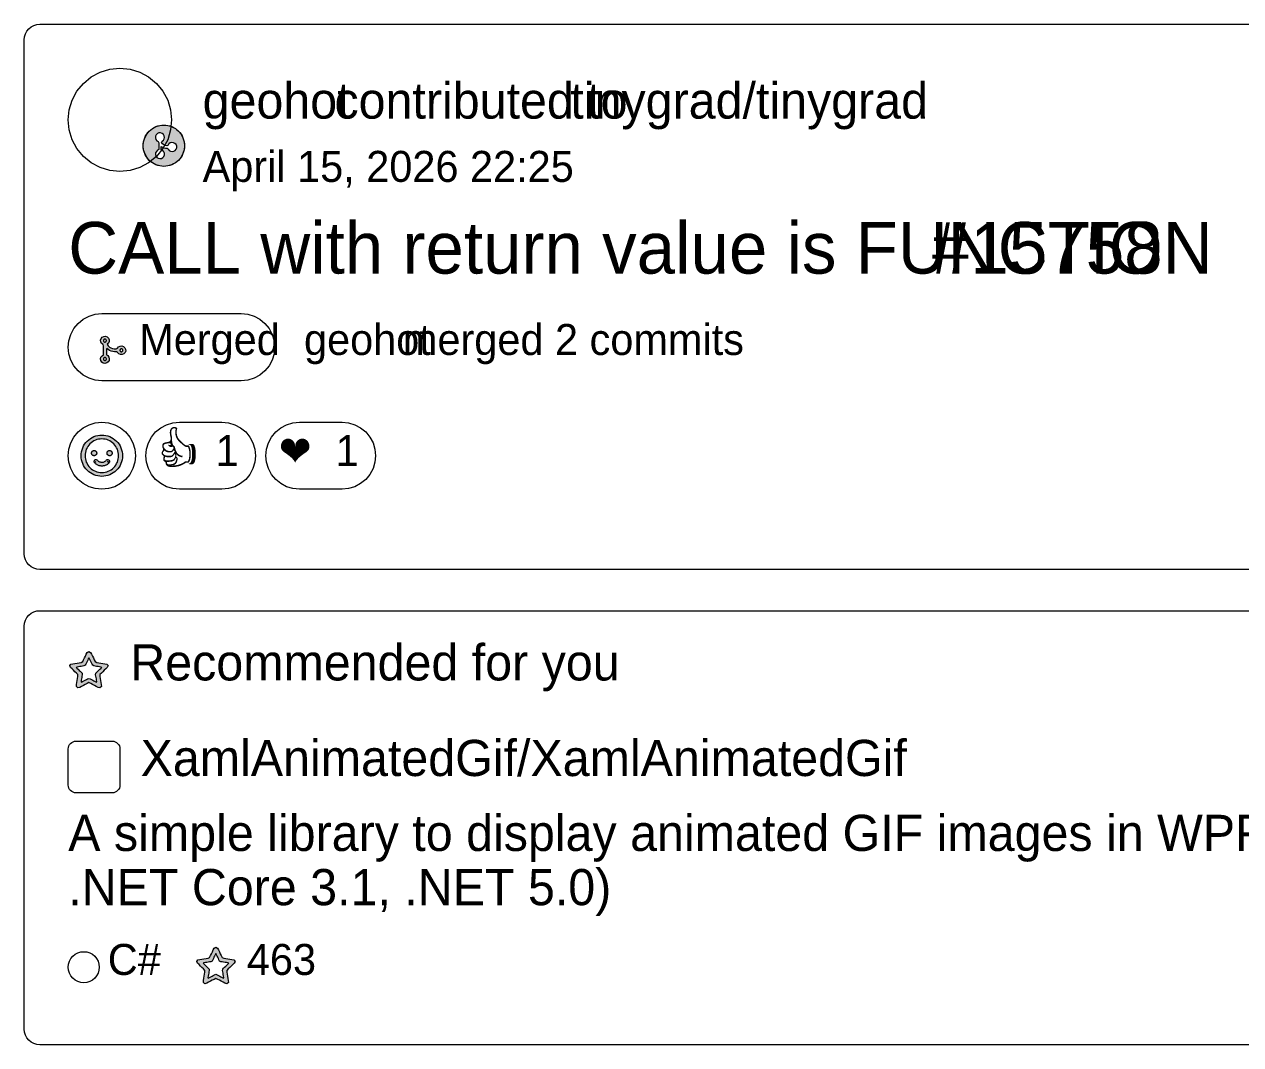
# Model space of a CAD drawing. Extents: x 0 to 2255, y 0 to 8703.
# Drawn here: x 344 to 814.7, y 3722.2 to 4117.2 of the extents above; entities that cross this region are included whole.
import ezdxf

# ---------------------------------------------------------------- set-up
doc = ezdxf.new("R2010")
doc.units = 0
doc.layers.get('0').update_dxf_attribs({"lineweight": 0})
doc.styles.add('Apple Color Emoji', font='Apple Color Emoji.ttf')
doc.styles.add('Mona Sans VF', font='Mona Sans VF.ttf')

msp = doc.modelspace()

# ---------------------------------------------------------------- hatches: boundary and pattern name
at = {"true_color": 0xab7df8}
h = msp.add_hatch(color=256, dxfattribs=at)
h.dxf.hatch_style = 1
h.paths.add_polyline_path([(398, 4062.23), (397.22, 4062.27), (396.44, 4062.39), (395.68, 4062.58), (394.94, 4062.84), (394.23, 4063.18), (393.56, 4063.58), (392.92, 4064.05), (392.34, 4064.58), (391.82, 4065.16), (391.35, 4065.79), (390.94, 4066.46), (390.61, 4067.17), (390.34, 4067.91), (390.15, 4068.67), (390.04, 4069.45), (390, 4070.23), (390.04, 4071.02), (390.15, 4071.8), (390.34, 4072.56), (390.61, 4073.3), (390.94, 4074.01), (391.35, 4074.68), (391.82, 4075.31), (392.34, 4075.89), (392.92, 4076.42), (393.56, 4076.89), (394.23, 4077.29), (394.94, 4077.63), (395.68, 4077.89), (396.44, 4078.08), (397.22, 4078.2), (398, 4078.23), (398.78, 4078.2), (399.56, 4078.08), (400.32, 4077.89), (401.06, 4077.63), (401.77, 4077.29), (402.44, 4076.89), (403.08, 4076.42), (403.66, 4075.89), (404.18, 4075.31), (404.65, 4074.68), (405.06, 4074.01), (405.39, 4073.3), (405.66, 4072.56), (405.85, 4071.8), (405.96, 4071.02), (406, 4070.23), (405.96, 4069.45), (405.85, 4068.67), (405.66, 4067.91), (405.39, 4067.17), (405.06, 4066.46), (404.65, 4065.79), (404.18, 4065.16), (403.66, 4064.58), (403.08, 4064.05), (402.44, 4063.58), (401.77, 4063.18), (401.06, 4062.84), (400.32, 4062.58), (399.56, 4062.39), (398.78, 4062.27), (398, 4062.23)])
h.paths.add_polyline_path([(398.25, 4073.48), (398.14, 4074.1), (397.81, 4074.64), (397.32, 4075.03), (396.72, 4075.22), (396.09, 4075.19), (395.52, 4074.93), (395.07, 4074.49), (394.81, 4073.92), (394.76, 4073.29), (394.94, 4072.69), (395.32, 4072.19), (395.85, 4071.86), (396, 4071.33), (396, 4070.7), (396, 4070.07), (396, 4069.44), (396, 4068.8), (395.56, 4068.46), (395.1, 4068.03), (394.82, 4067.47), (394.76, 4066.84), (394.92, 4066.24), (395.29, 4065.73), (395.81, 4065.38), (396.42, 4065.24), (397.04, 4065.32), (397.6, 4065.62), (398.01, 4066.1), (398.22, 4066.69), (398.22, 4067.31), (397.99, 4067.9), (397.57, 4068.37), (397.01, 4068.66), (397, 4069.28), (397, 4069.91), (397.44, 4069.67), (398.01, 4069.4), (398.62, 4069.26), (399.25, 4069.23), (399.69, 4068.95), (400.07, 4068.44), (400.6, 4068.11), (401.21, 4067.98), (401.83, 4068.08), (402.38, 4068.4), (402.78, 4068.88), (402.98, 4069.48), (402.96, 4070.11), (402.72, 4070.69), (402.29, 4071.14), (401.72, 4071.42), (401.1, 4071.48), (400.49, 4071.31), (399.98, 4070.94), (399.64, 4070.42), (399.13, 4070.23), (398.51, 4070.3), (397.93, 4070.55), (397.46, 4070.96), (397.14, 4071.5), (397.32, 4071.94), (397.81, 4072.33), (398.14, 4072.87), (398.25, 4073.48)])
at = {"true_color": 0xffffff}
h = msp.add_hatch(color=256, dxfattribs=at)
h.dxf.hatch_style = 1
h.paths.add_polyline_path([(376.09, 3993.37), (376.46, 3992.8), (376.94, 3992.31), (377.51, 3991.94), (378.15, 3991.71), (378.83, 3991.61), (379.51, 3991.61), (380.06, 3991.82), (380.48, 3992.35), (381.08, 3992.67), (381.76, 3992.72), (382.4, 3992.51), (382.91, 3992.06), (383.2, 3991.45), (383.23, 3990.77), (382.98, 3990.14), (382.51, 3989.65), (381.88, 3989.39), (381.2, 3989.4), (380.58, 3989.67), (380.12, 3990.17), (379.64, 3990.48), (378.95, 3990.48), (378.27, 3990.54), (377.61, 3990.69), (376.98, 3990.95), (376.4, 3991.31), (375.88, 3991.76), (375.75, 3991.39), (375.75, 3990.71), (375.75, 3990.03), (375.75, 3989.34), (376.27, 3988.97), (376.69, 3988.43), (376.87, 3987.78), (376.78, 3987.11), (376.43, 3986.53), (375.87, 3986.13), (375.21, 3985.99), (374.54, 3986.11), (373.98, 3986.49), (373.61, 3987.06), (373.5, 3987.73), (373.66, 3988.39), (374.07, 3988.94), (374.62, 3989.3), (374.62, 3989.98), (374.62, 3990.66), (374.62, 3991.35), (374.62, 3992.03), (374.62, 3992.72), (374.45, 3993.28), (373.91, 3993.7), (373.58, 3994.29), (373.51, 3994.96), (373.71, 3995.61), (374.15, 3996.13), (374.76, 3996.43), (375.44, 3996.47), (376.08, 3996.23), (376.57, 3995.77), (376.84, 3995.14), (376.84, 3994.46), (376.58, 3993.84), (376.09, 3993.37)])
h.paths.add_polyline_path([(375.19, 3987.11), (375.24, 3987.11), (375.3, 3987.12), (375.35, 3987.13), (375.4, 3987.15), (375.45, 3987.18), (375.5, 3987.2), (375.54, 3987.24), (375.59, 3987.27), (375.62, 3987.32), (375.66, 3987.36), (375.68, 3987.41), (375.71, 3987.46), (375.73, 3987.51), (375.74, 3987.56), (375.75, 3987.62), (375.75, 3987.67), (375.75, 3987.73), (375.74, 3987.78), (375.73, 3987.84), (375.71, 3987.89), (375.68, 3987.94), (375.66, 3987.98), (375.62, 3988.03), (375.59, 3988.07), (375.54, 3988.11), (375.5, 3988.14), (375.45, 3988.17), (375.4, 3988.19), (375.35, 3988.21), (375.3, 3988.22), (375.24, 3988.23), (375.19, 3988.23), (375.13, 3988.23), (375.08, 3988.22), (375.02, 3988.21), (374.97, 3988.19), (374.92, 3988.17), (374.88, 3988.14), (374.83, 3988.11), (374.79, 3988.07), (374.75, 3988.03), (374.72, 3987.98), (374.69, 3987.94), (374.67, 3987.89), (374.65, 3987.84), (374.64, 3987.78), (374.63, 3987.73), (374.62, 3987.67), (374.63, 3987.62), (374.64, 3987.56), (374.65, 3987.51), (374.67, 3987.46), (374.69, 3987.41), (374.72, 3987.36), (374.75, 3987.32), (374.79, 3987.27), (374.83, 3987.24), (374.88, 3987.2), (374.92, 3987.18), (374.97, 3987.15), (375.02, 3987.13), (375.08, 3987.12), (375.13, 3987.11), (375.19, 3987.11)])
h.paths.add_polyline_path([(381.56, 3990.48), (381.62, 3990.49), (381.67, 3990.5), (381.73, 3990.51), (381.78, 3990.53), (381.83, 3990.55), (381.87, 3990.58), (381.92, 3990.61), (381.96, 3990.65), (382, 3990.69), (382.03, 3990.73), (382.06, 3990.78), (382.08, 3990.83), (382.1, 3990.88), (382.11, 3990.94), (382.12, 3990.99), (382.12, 3991.05), (382.12, 3991.1), (382.11, 3991.16), (382.1, 3991.21), (382.08, 3991.26), (382.06, 3991.31), (382.03, 3991.36), (382, 3991.4), (381.96, 3991.44), (381.92, 3991.48), (381.87, 3991.51), (381.83, 3991.54), (381.78, 3991.57), (381.73, 3991.59), (381.67, 3991.6), (381.62, 3991.61), (381.56, 3991.61), (381.51, 3991.61), (381.45, 3991.6), (381.4, 3991.59), (381.35, 3991.57), (381.3, 3991.54), (381.25, 3991.51), (381.21, 3991.48), (381.16, 3991.44), (381.13, 3991.4), (381.09, 3991.36), (381.07, 3991.31), (381.04, 3991.26), (381.02, 3991.21), (381.01, 3991.16), (381, 3991.1), (381, 3991.05), (381, 3990.99), (381.01, 3990.94), (381.02, 3990.88), (381.04, 3990.83), (381.07, 3990.78), (381.09, 3990.73), (381.13, 3990.69), (381.16, 3990.65), (381.21, 3990.61), (381.25, 3990.58), (381.3, 3990.55), (381.35, 3990.53), (381.4, 3990.51), (381.45, 3990.5), (381.51, 3990.49), (381.56, 3990.48)])
h.paths.add_polyline_path([(375.75, 3994.8), (375.75, 3994.85), (375.74, 3994.91), (375.73, 3994.96), (375.71, 3995.01), (375.68, 3995.06), (375.65, 3995.11), (375.62, 3995.15), (375.58, 3995.19), (375.54, 3995.23), (375.5, 3995.26), (375.45, 3995.29), (375.4, 3995.32), (375.35, 3995.33), (375.3, 3995.35), (375.24, 3995.35), (375.19, 3995.36), (375.13, 3995.35), (375.08, 3995.35), (375.02, 3995.33), (374.97, 3995.31), (374.92, 3995.29), (374.87, 3995.26), (374.83, 3995.23), (374.79, 3995.19), (374.75, 3995.15), (374.72, 3995.11), (374.69, 3995.06), (374.67, 3995.01), (374.65, 3994.96), (374.64, 3994.9), (374.63, 3994.85), (374.62, 3994.79), (374.63, 3994.74), (374.64, 3994.68), (374.65, 3994.63), (374.67, 3994.58), (374.69, 3994.53), (374.72, 3994.48), (374.75, 3994.44), (374.79, 3994.4), (374.83, 3994.36), (374.88, 3994.33), (374.92, 3994.3), (374.97, 3994.27), (375.03, 3994.26), (375.08, 3994.24), (375.13, 3994.24), (375.19, 3994.23), (375.24, 3994.24), (375.3, 3994.24), (375.35, 3994.26), (375.4, 3994.28), (375.45, 3994.3), (375.5, 3994.33), (375.55, 3994.36), (375.59, 3994.4), (375.62, 3994.44), (375.66, 3994.48), (375.68, 3994.53), (375.71, 3994.58), (375.73, 3994.63), (375.74, 3994.69), (375.75, 3994.74), (375.75, 3994.8)])
at = {"true_color": 0x9198a1}
h = msp.add_hatch(color=256, dxfattribs=at)
h.dxf.hatch_style = 1
h.paths.add_polyline_path([(374, 3958.23), (374.78, 3958.2), (375.56, 3958.08), (376.32, 3957.89), (377.06, 3957.63), (377.77, 3957.29), (378.44, 3956.89), (379.08, 3956.42), (379.66, 3955.89), (380.18, 3955.31), (380.65, 3954.68), (381.06, 3954.01), (381.39, 3953.3), (381.66, 3952.56), (381.85, 3951.8), (381.96, 3951.02), (382, 3950.23), (381.96, 3949.45), (381.85, 3948.67), (381.66, 3947.91), (381.39, 3947.17), (381.06, 3946.46), (380.65, 3945.79), (380.18, 3945.16), (379.66, 3944.58), (379.08, 3944.05), (378.44, 3943.58), (377.77, 3943.18), (377.06, 3942.84), (376.32, 3942.58), (375.56, 3942.39), (374.78, 3942.27), (374, 3942.23), (373.22, 3942.27), (372.44, 3942.39), (371.68, 3942.58), (370.94, 3942.84), (370.23, 3943.18), (369.56, 3943.58), (368.92, 3944.05), (368.34, 3944.58), (367.82, 3945.16), (367.35, 3945.79), (366.94, 3946.46), (366.61, 3947.17), (366.34, 3947.91), (366.15, 3948.67), (366.04, 3949.45), (366, 3950.23), (366.04, 3951.02), (366.15, 3951.8), (366.34, 3952.56), (366.61, 3953.3), (366.94, 3954.01), (367.35, 3954.68), (367.82, 3955.31), (368.34, 3955.89), (368.92, 3956.42), (369.56, 3956.89), (370.23, 3957.29), (370.94, 3957.63), (371.68, 3957.89), (372.44, 3958.08), (373.22, 3958.2), (374, 3958.23)])
h.paths.add_polyline_path([(367.5, 3950.23), (367.53, 3949.6), (367.62, 3948.97), (367.78, 3948.35), (367.99, 3947.75), (368.27, 3947.17), (368.59, 3946.62), (368.98, 3946.11), (369.4, 3945.64), (369.88, 3945.21), (370.39, 3944.83), (370.94, 3944.5), (371.51, 3944.23), (372.11, 3944.01), (372.73, 3943.86), (373.36, 3943.77), (374, 3943.73), (374.64, 3943.77), (375.27, 3943.86), (375.89, 3944.01), (376.49, 3944.23), (377.06, 3944.5), (377.61, 3944.83), (378.12, 3945.21), (378.6, 3945.64), (379.02, 3946.11), (379.41, 3946.62), (379.73, 3947.17), (380.01, 3947.75), (380.22, 3948.35), (380.38, 3948.97), (380.47, 3949.6), (380.5, 3950.23), (380.47, 3950.87), (380.38, 3951.5), (380.22, 3952.12), (380.01, 3952.72), (379.73, 3953.3), (379.41, 3953.85), (379.02, 3954.36), (378.6, 3954.83), (378.12, 3955.26), (377.61, 3955.64), (377.06, 3955.97), (376.49, 3956.24), (375.89, 3956.46), (375.27, 3956.61), (374.64, 3956.7), (374, 3956.73), (373.36, 3956.7), (372.73, 3956.61), (372.11, 3956.46), (371.51, 3956.24), (370.94, 3955.97), (370.39, 3955.64), (369.88, 3955.26), (369.4, 3954.83), (368.98, 3954.36), (368.59, 3953.85), (368.27, 3953.3), (367.99, 3952.72), (367.78, 3952.12), (367.62, 3951.5), (367.53, 3950.87), (367.5, 3950.23)])
h.paths.add_polyline_path([(371.32, 3948.6), (371.55, 3948.71), (371.81, 3948.73), (372.05, 3948.67), (372.27, 3948.53), (372.44, 3948.34), (372.63, 3948.17), (372.84, 3948.02), (373.08, 3947.91), (373.32, 3947.83), (373.57, 3947.77), (373.82, 3947.74), (374.08, 3947.74), (374.34, 3947.76), (374.59, 3947.8), (374.84, 3947.88), (375.07, 3947.98), (375.29, 3948.11), (375.49, 3948.27), (375.67, 3948.46), (375.86, 3948.63), (376.1, 3948.72), (376.35, 3948.73), (376.6, 3948.65), (376.8, 3948.5), (376.94, 3948.29), (377, 3948.04), (376.97, 3947.78), (376.86, 3947.55), (376.73, 3947.39), (376.56, 3947.21), (376.36, 3947.04), (376.16, 3946.88), (375.94, 3946.75), (375.71, 3946.62), (375.48, 3946.52), (375.24, 3946.43), (374.99, 3946.36), (374.74, 3946.3), (374.49, 3946.26), (374.23, 3946.24), (373.97, 3946.23), (373.72, 3946.24), (373.46, 3946.27), (373.21, 3946.31), (372.96, 3946.37), (372.71, 3946.45), (372.47, 3946.54), (372.24, 3946.65), (372.01, 3946.77), (371.8, 3946.92), (371.6, 3947.07), (371.41, 3947.25), (371.23, 3947.44), (371.22, 3947.61), (371.43, 3947.76), (371.64, 3947.91), (371.65, 3947.91), (371.43, 3947.76), (371.22, 3947.62), (371.06, 3947.68), (371, 3947.93), (371.03, 3948.19), (371.14, 3948.42), (371.32, 3948.6)])
h.paths.add_polyline_path([(378, 3951.23), (378, 3951.14), (377.98, 3951.04), (377.96, 3950.94), (377.92, 3950.85), (377.88, 3950.76), (377.83, 3950.68), (377.77, 3950.6), (377.71, 3950.53), (377.63, 3950.46), (377.56, 3950.4), (377.47, 3950.35), (377.38, 3950.31), (377.29, 3950.28), (377.2, 3950.25), (377.1, 3950.24), (377, 3950.23), (376.9, 3950.24), (376.8, 3950.25), (376.71, 3950.28), (376.62, 3950.31), (376.53, 3950.35), (376.44, 3950.4), (376.37, 3950.46), (376.29, 3950.53), (376.23, 3950.6), (376.17, 3950.68), (376.12, 3950.76), (376.08, 3950.85), (376.04, 3950.94), (376.02, 3951.04), (376, 3951.14), (376, 3951.23), (376, 3951.33), (376.02, 3951.43), (376.04, 3951.52), (376.08, 3951.62), (376.12, 3951.71), (376.17, 3951.79), (376.23, 3951.87), (376.29, 3951.94), (376.37, 3952.01), (376.44, 3952.07), (376.53, 3952.12), (376.62, 3952.16), (376.71, 3952.19), (376.8, 3952.22), (376.9, 3952.23), (377, 3952.23), (377.1, 3952.23), (377.2, 3952.22), (377.29, 3952.19), (377.38, 3952.16), (377.47, 3952.12), (377.56, 3952.07), (377.63, 3952.01), (377.71, 3951.94), (377.77, 3951.87), (377.83, 3951.79), (377.88, 3951.71), (377.92, 3951.62), (377.96, 3951.52), (377.98, 3951.43), (378, 3951.33), (378, 3951.23)])
h.paths.add_polyline_path([(371, 3950.23), (370.9, 3950.24), (370.8, 3950.25), (370.71, 3950.28), (370.62, 3950.31), (370.53, 3950.35), (370.44, 3950.4), (370.37, 3950.46), (370.29, 3950.53), (370.23, 3950.6), (370.17, 3950.68), (370.12, 3950.76), (370.08, 3950.85), (370.04, 3950.94), (370.02, 3951.04), (370, 3951.14), (370, 3951.23), (370, 3951.33), (370.02, 3951.43), (370.04, 3951.52), (370.08, 3951.62), (370.12, 3951.71), (370.17, 3951.79), (370.23, 3951.87), (370.29, 3951.94), (370.37, 3952.01), (370.44, 3952.07), (370.53, 3952.12), (370.62, 3952.16), (370.71, 3952.19), (370.8, 3952.22), (370.9, 3952.23), (371, 3952.23), (371.1, 3952.23), (371.2, 3952.22), (371.29, 3952.19), (371.38, 3952.16), (371.47, 3952.12), (371.56, 3952.07), (371.63, 3952.01), (371.71, 3951.94), (371.77, 3951.87), (371.83, 3951.79), (371.88, 3951.71), (371.92, 3951.62), (371.96, 3951.52), (371.98, 3951.43), (372, 3951.33), (372, 3951.23), (372, 3951.14), (371.98, 3951.04), (371.96, 3950.94), (371.92, 3950.85), (371.88, 3950.76), (371.83, 3950.68), (371.77, 3950.6), (371.71, 3950.53), (371.63, 3950.46), (371.56, 3950.4), (371.47, 3950.35), (371.38, 3950.31), (371.29, 3950.28), (371.2, 3950.25), (371.1, 3950.24), (371, 3950.23)])
h.paths.add_polyline_path([(376.25, 3947.98), (376.27, 3947.97), (376.29, 3947.96), (376.31, 3947.95), (376.32, 3947.93), (376.34, 3947.92), (376.36, 3947.91), (376.38, 3947.89), (376.4, 3947.88), (376.42, 3947.87), (376.44, 3947.85), (376.45, 3947.84), (376.47, 3947.83), (376.49, 3947.82), (376.51, 3947.8), (376.53, 3947.79), (376.55, 3947.78), (376.56, 3947.76), (376.58, 3947.75), (376.6, 3947.74), (376.62, 3947.72), (376.64, 3947.71), (376.66, 3947.7), (376.68, 3947.69), (376.69, 3947.67), (376.71, 3947.66), (376.73, 3947.65), (376.75, 3947.63), (376.77, 3947.62), (376.79, 3947.61), (376.81, 3947.59), (376.82, 3947.58), (376.84, 3947.57), (376.82, 3947.58), (376.81, 3947.59), (376.79, 3947.61), (376.77, 3947.62), (376.75, 3947.63), (376.73, 3947.65), (376.71, 3947.66), (376.69, 3947.67), (376.68, 3947.69), (376.66, 3947.7), (376.64, 3947.71), (376.62, 3947.72), (376.6, 3947.74), (376.58, 3947.75), (376.56, 3947.76), (376.55, 3947.78), (376.53, 3947.79), (376.51, 3947.8), (376.49, 3947.82), (376.47, 3947.83), (376.45, 3947.84), (376.44, 3947.85), (376.42, 3947.87), (376.4, 3947.88), (376.38, 3947.89), (376.36, 3947.91), (376.34, 3947.92), (376.32, 3947.93), (376.31, 3947.95), (376.29, 3947.96), (376.27, 3947.97), (376.25, 3947.98)])
h = msp.add_hatch(color=256, dxfattribs=at)
h.dxf.hatch_style = 1
h.paths.add_polyline_path([(369, 3874.48), (369.65, 3874.1), (370.01, 3873.39), (370.36, 3872.68), (370.71, 3871.96), (371.06, 3871.25), (371.41, 3870.54), (372.03, 3870.18), (372.81, 3870.07), (373.6, 3869.95), (374.39, 3869.84), (375.17, 3869.73), (375.96, 3869.59), (376.4, 3868.97), (376.09, 3868.28), (375.53, 3867.72), (374.96, 3867.17), (374.39, 3866.61), (373.82, 3866.06), (373.25, 3865.5), (373.24, 3864.76), (373.38, 3863.98), (373.51, 3863.2), (373.65, 3862.41), (373.78, 3861.63), (373.83, 3860.84), (373.26, 3860.34), (372.52, 3860.54), (371.81, 3860.91), (371.11, 3861.28), (370.41, 3861.65), (369.7, 3862.02), (369, 3862.39), (368.29, 3862.02), (367.59, 3861.65), (366.89, 3861.28), (366.18, 3860.91), (365.48, 3860.54), (364.73, 3860.34), (364.17, 3860.85), (364.22, 3861.63), (364.36, 3862.42), (364.49, 3863.2), (364.62, 3863.98), (364.76, 3864.77), (364.75, 3865.5), (364.18, 3866.06), (363.61, 3866.61), (363.04, 3867.17), (362.47, 3867.72), (361.9, 3868.28), (361.59, 3868.98), (362.04, 3869.59), (362.83, 3869.73), (363.61, 3869.84), (364.4, 3869.95), (365.19, 3870.07), (365.97, 3870.18), (366.59, 3870.54), (366.94, 3871.25), (367.29, 3871.96), (367.64, 3872.68), (367.99, 3873.39), (368.35, 3874.1), (369, 3874.48)])
h.paths.add_polyline_path([(369, 3872.04), (368.76, 3871.55), (368.52, 3871.06), (368.28, 3870.57), (368.03, 3870.08), (367.79, 3869.59), (367.54, 3869.11), (367.08, 3868.83), (366.54, 3868.75), (366, 3868.67), (365.47, 3868.59), (364.93, 3868.52), (364.39, 3868.44), (364.03, 3868.3), (364.42, 3867.92), (364.81, 3867.54), (365.2, 3867.15), (365.6, 3866.77), (365.99, 3866.39), (366.34, 3865.99), (366.4, 3865.45), (366.31, 3864.92), (366.21, 3864.38), (366.12, 3863.84), (366.03, 3863.3), (365.94, 3862.76), (366.08, 3862.54), (366.56, 3862.8), (367.04, 3863.05), (367.52, 3863.31), (368.01, 3863.56), (368.49, 3863.81), (369, 3863.98), (369.51, 3863.81), (369.99, 3863.56), (370.48, 3863.31), (370.96, 3863.05), (371.44, 3862.8), (371.93, 3862.54), (372.06, 3862.77), (371.97, 3863.3), (371.88, 3863.84), (371.79, 3864.38), (371.69, 3864.92), (371.6, 3865.45), (371.66, 3865.99), (372.01, 3866.39), (372.4, 3866.77), (372.8, 3867.16), (373.19, 3867.54), (373.58, 3867.92), (373.97, 3868.3), (373.61, 3868.44), (373.07, 3868.51), (372.53, 3868.59), (371.99, 3868.67), (371.45, 3868.75), (370.91, 3868.83), (370.46, 3869.11), (370.21, 3869.59), (369.97, 3870.08), (369.72, 3870.57), (369.48, 3871.06), (369.24, 3871.55), (369, 3872.04)])
h = msp.add_hatch(color=256, dxfattribs=at)
h.dxf.hatch_style = 1
h.paths.add_polyline_path([(418.12, 3759.98), (418.78, 3759.6), (419.13, 3758.89), (419.48, 3758.18), (419.84, 3757.46), (420.19, 3756.75), (420.54, 3756.04), (421.15, 3755.68), (421.94, 3755.57), (422.73, 3755.45), (423.51, 3755.34), (424.3, 3755.23), (425.08, 3755.09), (425.53, 3754.47), (425.22, 3753.78), (424.65, 3753.22), (424.08, 3752.67), (423.51, 3752.11), (422.94, 3751.56), (422.37, 3751), (422.37, 3750.26), (422.5, 3749.48), (422.64, 3748.7), (422.77, 3747.91), (422.91, 3747.13), (422.95, 3746.34), (422.39, 3745.84), (421.64, 3746.04), (420.94, 3746.41), (420.23, 3746.78), (419.53, 3747.15), (418.83, 3747.52), (418.12, 3747.89), (417.42, 3747.52), (416.72, 3747.15), (416.01, 3746.78), (415.31, 3746.41), (414.6, 3746.04), (413.86, 3745.84), (413.29, 3746.35), (413.35, 3747.13), (413.48, 3747.92), (413.61, 3748.7), (413.75, 3749.48), (413.88, 3750.27), (413.88, 3751), (413.31, 3751.56), (412.74, 3752.11), (412.17, 3752.67), (411.6, 3753.22), (411.03, 3753.78), (410.72, 3754.48), (411.17, 3755.09), (411.95, 3755.23), (412.74, 3755.34), (413.52, 3755.45), (414.31, 3755.57), (415.1, 3755.68), (415.71, 3756.04), (416.06, 3756.75), (416.41, 3757.46), (416.77, 3758.18), (417.12, 3758.89), (417.47, 3759.6), (418.12, 3759.98)])
h.paths.add_polyline_path([(418.12, 3757.54), (417.88, 3757.05), (417.64, 3756.56), (417.4, 3756.07), (417.16, 3755.58), (416.92, 3755.09), (416.66, 3754.61), (416.21, 3754.33), (415.67, 3754.25), (415.13, 3754.17), (414.59, 3754.09), (414.05, 3754.02), (413.51, 3753.94), (413.16, 3753.8), (413.55, 3753.42), (413.94, 3753.04), (414.33, 3752.65), (414.72, 3752.27), (415.11, 3751.89), (415.47, 3751.49), (415.52, 3750.95), (415.43, 3750.42), (415.34, 3749.88), (415.25, 3749.34), (415.15, 3748.8), (415.06, 3748.26), (415.2, 3748.04), (415.68, 3748.3), (416.17, 3748.55), (416.65, 3748.81), (417.13, 3749.06), (417.62, 3749.31), (418.13, 3749.48), (418.64, 3749.31), (419.12, 3749.06), (419.6, 3748.81), (420.09, 3748.55), (420.57, 3748.3), (421.05, 3748.04), (421.19, 3748.27), (421.1, 3748.8), (421, 3749.34), (420.91, 3749.88), (420.82, 3750.42), (420.73, 3750.95), (420.78, 3751.49), (421.14, 3751.89), (421.53, 3752.27), (421.92, 3752.66), (422.31, 3753.04), (422.7, 3753.42), (423.09, 3753.8), (422.74, 3753.94), (422.2, 3754.01), (421.66, 3754.09), (421.12, 3754.17), (420.58, 3754.25), (420.04, 3754.33), (419.58, 3754.61), (419.33, 3755.09), (419.09, 3755.58), (418.85, 3756.07), (418.61, 3756.56), (418.37, 3757.05), (418.12, 3757.54)])

# ---------------------------------------------------------------- linework, layer by layer
at = {"true_color": 0x3d444d}
for points in [[(998.03, 3906.23), (350, 3906.23), (350, 3906.23), (348.83, 3906.35), (347.7, 3906.69), (346.67, 3907.25), (345.76, 3907.99), (345.01, 3908.9), (344.46, 3909.94), (344.12, 3911.06), (344, 3912.23), (344, 4111.23), (344, 4111.23), (344.12, 4112.4), (344.46, 4113.53), (345.01, 4114.57), (345.76, 4115.48), (346.67, 4116.22), (347.7, 4116.78), (348.83, 4117.12), (350, 4117.23), (350, 4117.23)], [(350, 4117.23), (998.03, 4117.23)], [(374, 3963.23), (374, 3963.23), (374, 3963.23), (376.54, 3962.98), (378.97, 3962.24), (381.22, 3961.04), (383.19, 3959.43), (384.81, 3957.46), (386.01, 3955.21), (386.75, 3952.77), (387, 3950.23), (387, 3950.23), (387, 3950.23), (386.75, 3947.7), (386.01, 3945.26), (384.81, 3943.01), (383.19, 3941.04), (381.22, 3939.43), (378.97, 3938.22), (376.54, 3937.48), (374, 3937.23), (374, 3937.23), (374, 3937.23), (371.46, 3937.48), (369.03, 3938.22), (366.78, 3939.43), (364.81, 3941.04), (363.19, 3943.01), (361.99, 3945.26), (361.25, 3947.7), (361, 3950.23), (361, 3950.23), (361, 3950.23), (361.25, 3952.77), (361.99, 3955.21), (363.19, 3957.46), (364.81, 3959.43), (366.78, 3961.04), (369.03, 3962.24), (371.46, 3962.98), (374, 3963.23), (374, 3963.23)], [(404, 3963.23), (420.47, 3963.23), (420.47, 3963.23), (423, 3962.98), (425.44, 3962.24), (427.69, 3961.04), (429.66, 3959.43), (431.28, 3957.46), (432.48, 3955.21), (433.22, 3952.77), (433.47, 3950.23), (433.47, 3950.23), (433.47, 3950.23), (433.22, 3947.7), (432.48, 3945.26), (431.28, 3943.01), (429.66, 3941.04), (427.69, 3939.43), (425.44, 3938.22), (423, 3937.48), (420.47, 3937.23), (404, 3937.23), (404, 3937.23), (401.46, 3937.48), (399.03, 3938.22), (396.78, 3939.43), (394.81, 3941.04), (393.19, 3943.01), (391.99, 3945.26), (391.25, 3947.7), (391, 3950.23), (391, 3950.23), (391, 3950.23), (391.25, 3952.77), (391.99, 3955.21), (393.19, 3957.46), (394.81, 3959.43), (396.78, 3961.04), (399.03, 3962.24), (401.46, 3962.98), (404, 3963.23), (404, 3963.23)], [(450.47, 3963.23), (466.94, 3963.23), (466.94, 3963.23), (469.47, 3962.98), (471.91, 3962.24), (474.16, 3961.04), (476.13, 3959.43), (477.75, 3957.46), (478.95, 3955.21), (479.69, 3952.77), (479.94, 3950.23), (479.94, 3950.23), (479.94, 3950.23), (479.69, 3947.7), (478.95, 3945.26), (477.75, 3943.01), (476.13, 3941.04), (474.16, 3939.43), (471.91, 3938.22), (469.47, 3937.48), (466.94, 3937.23), (450.47, 3937.23), (450.47, 3937.23), (447.93, 3937.48), (445.49, 3938.22), (443.25, 3939.43), (441.28, 3941.04), (439.66, 3943.01), (438.46, 3945.26), (437.72, 3947.7), (437.47, 3950.23), (437.47, 3950.23), (437.47, 3950.23), (437.72, 3952.77), (438.46, 3955.21), (439.66, 3957.46), (441.28, 3959.43), (443.25, 3961.04), (445.49, 3962.24), (447.93, 3962.98), (450.47, 3963.23), (450.47, 3963.23)], [(998.03, 3722.23), (350, 3722.23), (350, 3722.23), (348.83, 3722.35), (347.7, 3722.69), (346.67, 3723.25), (345.76, 3723.99), (345.01, 3724.9), (344.46, 3725.94), (344.12, 3727.06), (344, 3728.23), (344, 3884.23), (344, 3884.23), (344.12, 3885.4), (344.46, 3886.53), (345.01, 3887.57), (345.76, 3888.48), (346.67, 3889.22), (347.7, 3889.78), (348.83, 3890.12), (350, 3890.23), (350, 3890.23)], [(350, 3890.23), (998.03, 3890.23)]]:
    msp.add_lwpolyline(points, dxfattribs=at)
at = {"true_color": 0x010409}
for points in [[(381, 4100.23), (381, 4100.23), (381, 4100.23), (384.9, 4099.85), (388.65, 4098.71), (392.11, 4096.86), (395.14, 4094.38), (397.63, 4091.35), (399.48, 4087.89), (400.62, 4084.14), (401, 4080.23), (401, 4080.23), (401, 4080.23), (400.62, 4076.33), (399.48, 4072.58), (397.63, 4069.12), (395.14, 4066.09), (392.11, 4063.6), (388.65, 4061.76), (384.9, 4060.62), (381, 4060.23), (381, 4060.23), (381, 4060.23), (377.1, 4060.62), (373.35, 4061.76), (369.89, 4063.6), (366.86, 4066.09), (364.37, 4069.12), (362.52, 4072.58), (361.38, 4076.33), (361, 4080.23), (361, 4080.23), (361, 4080.23), (361.38, 4084.14), (362.52, 4087.89), (364.37, 4091.35), (366.86, 4094.38), (369.89, 4096.86), (373.35, 4098.71), (377.1, 4099.85), (381, 4100.23), (381, 4100.23)], [(364, 3839.73), (378, 3839.73), (378, 3839.73), (378.59, 3839.68), (379.15, 3839.51), (379.67, 3839.23), (380.12, 3838.86), (380.49, 3838.4), (380.77, 3837.88), (380.94, 3837.32), (381, 3836.73), (381, 3822.73), (381, 3822.73), (380.94, 3822.15), (380.77, 3821.59), (380.49, 3821.07), (380.12, 3820.61), (379.67, 3820.24), (379.15, 3819.96), (378.59, 3819.79), (378, 3819.73), (364, 3819.73), (364, 3819.73), (363.41, 3819.79), (362.85, 3819.96), (362.33, 3820.24), (361.88, 3820.61), (361.51, 3821.07), (361.23, 3821.59), (361.06, 3822.15), (361, 3822.73), (361, 3836.73), (361, 3836.73), (361.06, 3837.32), (361.23, 3837.88), (361.51, 3838.4), (361.88, 3838.86), (362.33, 3839.23), (362.85, 3839.51), (363.41, 3839.68), (364, 3839.73), (364, 3839.73)]]:
    msp.add_lwpolyline(points, dxfattribs=at)
at = {"true_color": 0x0d1117}
msp.add_lwpolyline([(398, 4078.23), (398, 4078.23), (398, 4078.23), (399.56, 4078.08), (401.06, 4077.63), (402.44, 4076.89), (403.66, 4075.89), (404.65, 4074.68), (405.39, 4073.3), (405.85, 4071.8), (406, 4070.23), (406, 4070.23), (406, 4070.23), (405.85, 4068.67), (405.39, 4067.17), (404.65, 4065.79), (403.66, 4064.58), (402.44, 4063.58), (401.06, 4062.84), (399.56, 4062.39), (398, 4062.23), (398, 4062.23), (398, 4062.23), (396.44, 4062.39), (394.94, 4062.84), (393.56, 4063.58), (392.34, 4064.58), (391.35, 4065.79), (390.61, 4067.17), (390.15, 4068.67), (390, 4070.23), (390, 4070.23), (390, 4070.23), (390.15, 4071.8), (390.61, 4073.3), (391.35, 4074.68), (392.34, 4075.89), (393.56, 4076.89), (394.94, 4077.63), (396.44, 4078.08), (398, 4078.23), (398, 4078.23)], dxfattribs=at)
at = {"true_color": 0xab7df8}
for points in [[(398, 4062.23), (397.22, 4062.27), (396.44, 4062.39), (395.68, 4062.58), (394.94, 4062.84), (394.23, 4063.18), (393.56, 4063.58), (392.92, 4064.05), (392.34, 4064.58), (391.82, 4065.16), (391.35, 4065.79), (390.94, 4066.46), (390.61, 4067.17), (390.34, 4067.91), (390.15, 4068.67), (390.04, 4069.45), (390, 4070.23), (390.04, 4071.02), (390.15, 4071.8), (390.34, 4072.56), (390.61, 4073.3), (390.94, 4074.01), (391.35, 4074.68), (391.82, 4075.31), (392.34, 4075.89), (392.92, 4076.42), (393.56, 4076.89), (394.23, 4077.29), (394.94, 4077.63), (395.68, 4077.89), (396.44, 4078.08), (397.22, 4078.2), (398, 4078.23), (398.78, 4078.2), (399.56, 4078.08), (400.32, 4077.89), (401.06, 4077.63), (401.77, 4077.29), (402.44, 4076.89), (403.08, 4076.42), (403.66, 4075.89), (404.18, 4075.31), (404.65, 4074.68), (405.06, 4074.01), (405.39, 4073.3), (405.66, 4072.56), (405.85, 4071.8), (405.96, 4071.02), (406, 4070.23), (405.96, 4069.45), (405.85, 4068.67), (405.66, 4067.91), (405.39, 4067.17), (405.06, 4066.46), (404.65, 4065.79), (404.18, 4065.16), (403.66, 4064.58), (403.08, 4064.05), (402.44, 4063.58), (401.77, 4063.18), (401.06, 4062.84), (400.32, 4062.58), (399.56, 4062.39), (398.78, 4062.27), (398, 4062.23), (398, 4062.23)], [(398.25, 4073.48), (398.14, 4074.1), (397.81, 4074.64), (397.32, 4075.03), (396.72, 4075.22), (396.09, 4075.19), (395.52, 4074.93), (395.07, 4074.49), (394.81, 4073.92), (394.76, 4073.29), (394.94, 4072.69), (395.32, 4072.19), (395.85, 4071.86), (396, 4071.33), (396, 4070.7), (396, 4070.07), (396, 4069.44), (396, 4068.8), (395.56, 4068.46), (395.1, 4068.03), (394.82, 4067.47), (394.76, 4066.84), (394.92, 4066.24), (395.29, 4065.73), (395.81, 4065.38), (396.42, 4065.24), (397.04, 4065.32), (397.6, 4065.62), (398.01, 4066.1), (398.22, 4066.69), (398.22, 4067.31), (397.99, 4067.9), (397.57, 4068.37), (397.01, 4068.66), (397, 4069.28), (397, 4069.91), (397.44, 4069.67), (398.01, 4069.4), (398.62, 4069.26), (399.25, 4069.23), (399.69, 4068.95), (400.07, 4068.44), (400.6, 4068.11), (401.21, 4067.98), (401.83, 4068.08), (402.38, 4068.4), (402.78, 4068.88), (402.98, 4069.48), (402.96, 4070.11), (402.72, 4070.69), (402.29, 4071.14), (401.72, 4071.42), (401.1, 4071.48), (400.49, 4071.31), (399.98, 4070.94), (399.64, 4070.42), (399.13, 4070.23), (398.51, 4070.3), (397.93, 4070.55), (397.46, 4070.96), (397.14, 4071.5), (397.32, 4071.94), (397.81, 4072.33), (398.14, 4072.87), (398.25, 4073.48), (398.25, 4073.48)]]:
    msp.add_lwpolyline(points, dxfattribs=at)
at = {"true_color": 0x8957e5}
msp.add_lwpolyline([(374, 4005.23), (427.94, 4005.23), (427.94, 4005.23), (430.47, 4004.98), (432.91, 4004.24), (435.16, 4003.04), (437.13, 4001.43), (438.75, 3999.46), (439.95, 3997.21), (440.69, 3994.77), (440.94, 3992.23), (440.94, 3992.23), (440.94, 3992.23), (440.69, 3989.7), (439.95, 3987.26), (438.75, 3985.01), (437.13, 3983.04), (435.16, 3981.43), (432.91, 3980.22), (430.47, 3979.48), (427.94, 3979.23), (374, 3979.23), (374, 3979.23), (371.46, 3979.48), (369.03, 3980.22), (366.78, 3981.43), (364.81, 3983.04), (363.19, 3985.01), (361.99, 3987.26), (361.25, 3989.7), (361, 3992.23), (361, 3992.23), (361, 3992.23), (361.25, 3994.77), (361.99, 3997.21), (363.19, 3999.46), (364.81, 4001.43), (366.78, 4003.04), (369.03, 4004.24), (371.46, 4004.98), (374, 4005.23), (374, 4005.23)], dxfattribs=at)
at = {"true_color": 0xffffff}
for points in [[(376.09, 3993.37), (376.46, 3992.8), (376.94, 3992.31), (377.51, 3991.94), (378.15, 3991.71), (378.83, 3991.61), (379.51, 3991.61), (380.06, 3991.82), (380.48, 3992.35), (381.08, 3992.67), (381.76, 3992.72), (382.4, 3992.51), (382.91, 3992.06), (383.2, 3991.45), (383.23, 3990.77), (382.98, 3990.14), (382.51, 3989.65), (381.88, 3989.39), (381.2, 3989.4), (380.58, 3989.67), (380.12, 3990.17), (379.64, 3990.48), (378.95, 3990.48), (378.27, 3990.54), (377.61, 3990.69), (376.98, 3990.95), (376.4, 3991.31), (375.88, 3991.76), (375.75, 3991.39), (375.75, 3990.71), (375.75, 3990.03), (375.75, 3989.34), (376.27, 3988.97), (376.69, 3988.43), (376.87, 3987.78), (376.78, 3987.11), (376.43, 3986.53), (375.87, 3986.13), (375.21, 3985.99), (374.54, 3986.11), (373.98, 3986.49), (373.61, 3987.06), (373.5, 3987.73), (373.66, 3988.39), (374.07, 3988.94), (374.62, 3989.3), (374.62, 3989.98), (374.62, 3990.66), (374.62, 3991.35), (374.62, 3992.03), (374.62, 3992.72), (374.45, 3993.28), (373.91, 3993.7), (373.58, 3994.29), (373.51, 3994.96), (373.71, 3995.61), (374.15, 3996.13), (374.76, 3996.43), (375.44, 3996.47), (376.08, 3996.23), (376.57, 3995.77), (376.84, 3995.14), (376.84, 3994.46), (376.58, 3993.84), (376.09, 3993.37), (376.09, 3993.37)], [(375.75, 3994.8), (375.75, 3994.85), (375.74, 3994.91), (375.73, 3994.96), (375.71, 3995.01), (375.68, 3995.06), (375.65, 3995.11), (375.62, 3995.15), (375.58, 3995.19), (375.54, 3995.23), (375.5, 3995.26), (375.45, 3995.29), (375.4, 3995.32), (375.35, 3995.33), (375.3, 3995.35), (375.24, 3995.35), (375.19, 3995.36), (375.13, 3995.35), (375.08, 3995.35), (375.02, 3995.33), (374.97, 3995.31), (374.92, 3995.29), (374.87, 3995.26), (374.83, 3995.23), (374.79, 3995.19), (374.75, 3995.15), (374.72, 3995.11), (374.69, 3995.06), (374.67, 3995.01), (374.65, 3994.96), (374.64, 3994.9), (374.63, 3994.85), (374.62, 3994.79), (374.63, 3994.74), (374.64, 3994.68), (374.65, 3994.63), (374.67, 3994.58), (374.69, 3994.53), (374.72, 3994.48), (374.75, 3994.44), (374.79, 3994.4), (374.83, 3994.36), (374.88, 3994.33), (374.92, 3994.3), (374.97, 3994.27), (375.03, 3994.26), (375.08, 3994.24), (375.13, 3994.24), (375.19, 3994.23), (375.24, 3994.24), (375.3, 3994.24), (375.35, 3994.26), (375.4, 3994.28), (375.45, 3994.3), (375.5, 3994.33), (375.55, 3994.36), (375.59, 3994.4), (375.62, 3994.44), (375.66, 3994.48), (375.68, 3994.53), (375.71, 3994.58), (375.73, 3994.63), (375.74, 3994.69), (375.75, 3994.74), (375.75, 3994.8), (375.75, 3994.8)], [(375.19, 3987.11), (375.24, 3987.11), (375.3, 3987.12), (375.35, 3987.13), (375.4, 3987.15), (375.45, 3987.18), (375.5, 3987.2), (375.54, 3987.24), (375.59, 3987.27), (375.62, 3987.32), (375.66, 3987.36), (375.68, 3987.41), (375.71, 3987.46), (375.73, 3987.51), (375.74, 3987.56), (375.75, 3987.62), (375.75, 3987.67), (375.75, 3987.73), (375.74, 3987.78), (375.73, 3987.84), (375.71, 3987.89), (375.68, 3987.94), (375.66, 3987.98), (375.62, 3988.03), (375.59, 3988.07), (375.54, 3988.11), (375.5, 3988.14), (375.45, 3988.17), (375.4, 3988.19), (375.35, 3988.21), (375.3, 3988.22), (375.24, 3988.23), (375.19, 3988.23), (375.13, 3988.23), (375.08, 3988.22), (375.02, 3988.21), (374.97, 3988.19), (374.92, 3988.17), (374.88, 3988.14), (374.83, 3988.11), (374.79, 3988.07), (374.75, 3988.03), (374.72, 3987.98), (374.69, 3987.94), (374.67, 3987.89), (374.65, 3987.84), (374.64, 3987.78), (374.63, 3987.73), (374.62, 3987.67), (374.63, 3987.62), (374.64, 3987.56), (374.65, 3987.51), (374.67, 3987.46), (374.69, 3987.41), (374.72, 3987.36), (374.75, 3987.32), (374.79, 3987.27), (374.83, 3987.24), (374.88, 3987.2), (374.92, 3987.18), (374.97, 3987.15), (375.02, 3987.13), (375.08, 3987.12), (375.13, 3987.11), (375.19, 3987.11), (375.19, 3987.11)], [(381.56, 3990.48), (381.62, 3990.49), (381.67, 3990.5), (381.73, 3990.51), (381.78, 3990.53), (381.83, 3990.55), (381.87, 3990.58), (381.92, 3990.61), (381.96, 3990.65), (382, 3990.69), (382.03, 3990.73), (382.06, 3990.78), (382.08, 3990.83), (382.1, 3990.88), (382.11, 3990.94), (382.12, 3990.99), (382.12, 3991.05), (382.12, 3991.1), (382.11, 3991.16), (382.1, 3991.21), (382.08, 3991.26), (382.06, 3991.31), (382.03, 3991.36), (382, 3991.4), (381.96, 3991.44), (381.92, 3991.48), (381.87, 3991.51), (381.83, 3991.54), (381.78, 3991.57), (381.73, 3991.59), (381.67, 3991.6), (381.62, 3991.61), (381.56, 3991.61), (381.51, 3991.61), (381.45, 3991.6), (381.4, 3991.59), (381.35, 3991.57), (381.3, 3991.54), (381.25, 3991.51), (381.21, 3991.48), (381.16, 3991.44), (381.13, 3991.4), (381.09, 3991.36), (381.07, 3991.31), (381.04, 3991.26), (381.02, 3991.21), (381.01, 3991.16), (381, 3991.1), (381, 3991.05), (381, 3990.99), (381.01, 3990.94), (381.02, 3990.88), (381.04, 3990.83), (381.07, 3990.78), (381.09, 3990.73), (381.13, 3990.69), (381.16, 3990.65), (381.21, 3990.61), (381.25, 3990.58), (381.3, 3990.55), (381.35, 3990.53), (381.4, 3990.51), (381.45, 3990.5), (381.51, 3990.49), (381.56, 3990.48), (381.56, 3990.48)], [(367, 3758.23), (367, 3758.23), (367, 3758.23), (368.17, 3758.12), (369.3, 3757.78), (370.33, 3757.22), (371.24, 3756.48), (371.99, 3755.57), (372.54, 3754.53), (372.88, 3753.4), (373, 3752.23), (373, 3752.23), (373, 3752.23), (372.88, 3751.06), (372.54, 3749.94), (371.99, 3748.9), (371.24, 3747.99), (370.33, 3747.25), (369.3, 3746.69), (368.17, 3746.35), (367, 3746.23), (367, 3746.23), (367, 3746.23), (365.83, 3746.35), (364.7, 3746.69), (363.67, 3747.25), (362.76, 3747.99), (362.01, 3748.9), (361.46, 3749.94), (361.12, 3751.06), (361, 3752.23), (361, 3752.23), (361, 3752.23), (361.12, 3753.4), (361.46, 3754.53), (362.01, 3755.57), (362.76, 3756.48), (363.67, 3757.22), (364.7, 3757.78), (365.83, 3758.12), (367, 3758.23), (367, 3758.23)]]:
    msp.add_lwpolyline(points, dxfattribs=at)
at = {"true_color": 0x9198a1}
for points in [[(374, 3958.23), (374.78, 3958.2), (375.56, 3958.08), (376.32, 3957.89), (377.06, 3957.63), (377.77, 3957.29), (378.44, 3956.89), (379.08, 3956.42), (379.66, 3955.89), (380.18, 3955.31), (380.65, 3954.68), (381.06, 3954.01), (381.39, 3953.3), (381.66, 3952.56), (381.85, 3951.8), (381.96, 3951.02), (382, 3950.23), (381.96, 3949.45), (381.85, 3948.67), (381.66, 3947.91), (381.39, 3947.17), (381.06, 3946.46), (380.65, 3945.79), (380.18, 3945.16), (379.66, 3944.58), (379.08, 3944.05), (378.44, 3943.58), (377.77, 3943.18), (377.06, 3942.84), (376.32, 3942.58), (375.56, 3942.39), (374.78, 3942.27), (374, 3942.23), (373.22, 3942.27), (372.44, 3942.39), (371.68, 3942.58), (370.94, 3942.84), (370.23, 3943.18), (369.56, 3943.58), (368.92, 3944.05), (368.34, 3944.58), (367.82, 3945.16), (367.35, 3945.79), (366.94, 3946.46), (366.61, 3947.17), (366.34, 3947.91), (366.15, 3948.67), (366.04, 3949.45), (366, 3950.23), (366.04, 3951.02), (366.15, 3951.8), (366.34, 3952.56), (366.61, 3953.3), (366.94, 3954.01), (367.35, 3954.68), (367.82, 3955.31), (368.34, 3955.89), (368.92, 3956.42), (369.56, 3956.89), (370.23, 3957.29), (370.94, 3957.63), (371.68, 3957.89), (372.44, 3958.08), (373.22, 3958.2), (374, 3958.23), (374, 3958.23)], [(367.5, 3950.23), (367.53, 3949.6), (367.62, 3948.97), (367.78, 3948.35), (367.99, 3947.75), (368.27, 3947.17), (368.59, 3946.62), (368.98, 3946.11), (369.4, 3945.64), (369.88, 3945.21), (370.39, 3944.83), (370.94, 3944.5), (371.51, 3944.23), (372.11, 3944.01), (372.73, 3943.86), (373.36, 3943.77), (374, 3943.73), (374.64, 3943.77), (375.27, 3943.86), (375.89, 3944.01), (376.49, 3944.23), (377.06, 3944.5), (377.61, 3944.83), (378.12, 3945.21), (378.6, 3945.64), (379.02, 3946.11), (379.41, 3946.62), (379.73, 3947.17), (380.01, 3947.75), (380.22, 3948.35), (380.38, 3948.97), (380.47, 3949.6), (380.5, 3950.23), (380.47, 3950.87), (380.38, 3951.5), (380.22, 3952.12), (380.01, 3952.72), (379.73, 3953.3), (379.41, 3953.85), (379.02, 3954.36), (378.6, 3954.83), (378.12, 3955.26), (377.61, 3955.64), (377.06, 3955.97), (376.49, 3956.24), (375.89, 3956.46), (375.27, 3956.61), (374.64, 3956.7), (374, 3956.73), (373.36, 3956.7), (372.73, 3956.61), (372.11, 3956.46), (371.51, 3956.24), (370.94, 3955.97), (370.39, 3955.64), (369.88, 3955.26), (369.4, 3954.83), (368.98, 3954.36), (368.59, 3953.85), (368.27, 3953.3), (367.99, 3952.72), (367.78, 3952.12), (367.62, 3951.5), (367.53, 3950.87), (367.5, 3950.23), (367.5, 3950.23)], [(371, 3950.23), (370.9, 3950.24), (370.8, 3950.25), (370.71, 3950.28), (370.62, 3950.31), (370.53, 3950.35), (370.44, 3950.4), (370.37, 3950.46), (370.29, 3950.53), (370.23, 3950.6), (370.17, 3950.68), (370.12, 3950.76), (370.08, 3950.85), (370.04, 3950.94), (370.02, 3951.04), (370, 3951.14), (370, 3951.23), (370, 3951.33), (370.02, 3951.43), (370.04, 3951.52), (370.08, 3951.62), (370.12, 3951.71), (370.17, 3951.79), (370.23, 3951.87), (370.29, 3951.94), (370.37, 3952.01), (370.44, 3952.07), (370.53, 3952.12), (370.62, 3952.16), (370.71, 3952.19), (370.8, 3952.22), (370.9, 3952.23), (371, 3952.23), (371.1, 3952.23), (371.2, 3952.22), (371.29, 3952.19), (371.38, 3952.16), (371.47, 3952.12), (371.56, 3952.07), (371.63, 3952.01), (371.71, 3951.94), (371.77, 3951.87), (371.83, 3951.79), (371.88, 3951.71), (371.92, 3951.62), (371.96, 3951.52), (371.98, 3951.43), (372, 3951.33), (372, 3951.23), (372, 3951.14), (371.98, 3951.04), (371.96, 3950.94), (371.92, 3950.85), (371.88, 3950.76), (371.83, 3950.68), (371.77, 3950.6), (371.71, 3950.53), (371.63, 3950.46), (371.56, 3950.4), (371.47, 3950.35), (371.38, 3950.31), (371.29, 3950.28), (371.2, 3950.25), (371.1, 3950.24), (371, 3950.23), (371, 3950.23)], [(378, 3951.23), (378, 3951.14), (377.98, 3951.04), (377.96, 3950.94), (377.92, 3950.85), (377.88, 3950.76), (377.83, 3950.68), (377.77, 3950.6), (377.71, 3950.53), (377.63, 3950.46), (377.56, 3950.4), (377.47, 3950.35), (377.38, 3950.31), (377.29, 3950.28), (377.2, 3950.25), (377.1, 3950.24), (377, 3950.23), (376.9, 3950.24), (376.8, 3950.25), (376.71, 3950.28), (376.62, 3950.31), (376.53, 3950.35), (376.44, 3950.4), (376.37, 3950.46), (376.29, 3950.53), (376.23, 3950.6), (376.17, 3950.68), (376.12, 3950.76), (376.08, 3950.85), (376.04, 3950.94), (376.02, 3951.04), (376, 3951.14), (376, 3951.23), (376, 3951.33), (376.02, 3951.43), (376.04, 3951.52), (376.08, 3951.62), (376.12, 3951.71), (376.17, 3951.79), (376.23, 3951.87), (376.29, 3951.94), (376.37, 3952.01), (376.44, 3952.07), (376.53, 3952.12), (376.62, 3952.16), (376.71, 3952.19), (376.8, 3952.22), (376.9, 3952.23), (377, 3952.23), (377.1, 3952.23), (377.2, 3952.22), (377.29, 3952.19), (377.38, 3952.16), (377.47, 3952.12), (377.56, 3952.07), (377.63, 3952.01), (377.71, 3951.94), (377.77, 3951.87), (377.83, 3951.79), (377.88, 3951.71), (377.92, 3951.62), (377.96, 3951.52), (377.98, 3951.43), (378, 3951.33), (378, 3951.23), (378, 3951.23)], [(371.32, 3948.6), (371.55, 3948.71), (371.81, 3948.73), (372.05, 3948.67), (372.27, 3948.53), (372.44, 3948.34), (372.63, 3948.17), (372.84, 3948.02), (373.08, 3947.91), (373.32, 3947.83), (373.57, 3947.77), (373.82, 3947.74), (374.08, 3947.74), (374.34, 3947.76), (374.59, 3947.8), (374.84, 3947.88), (375.07, 3947.98), (375.29, 3948.11), (375.49, 3948.27), (375.67, 3948.46), (375.86, 3948.63), (376.1, 3948.72), (376.35, 3948.73), (376.6, 3948.65), (376.8, 3948.5), (376.94, 3948.29), (377, 3948.04), (376.97, 3947.78), (376.86, 3947.55), (376.73, 3947.39), (376.56, 3947.21), (376.36, 3947.04), (376.16, 3946.88), (375.94, 3946.75), (375.71, 3946.62), (375.48, 3946.52), (375.24, 3946.43), (374.99, 3946.36), (374.74, 3946.3), (374.49, 3946.26), (374.23, 3946.24), (373.97, 3946.23), (373.72, 3946.24), (373.46, 3946.27), (373.21, 3946.31), (372.96, 3946.37), (372.71, 3946.45), (372.47, 3946.54), (372.24, 3946.65), (372.01, 3946.77), (371.8, 3946.92), (371.6, 3947.07), (371.41, 3947.25), (371.23, 3947.44), (371.22, 3947.61), (371.43, 3947.76), (371.64, 3947.91), (371.65, 3947.91), (371.43, 3947.76), (371.22, 3947.62), (371.06, 3947.68), (371, 3947.93), (371.03, 3948.19), (371.14, 3948.42), (371.32, 3948.6), (371.32, 3948.6)], [(376.25, 3947.98), (376.27, 3947.97), (376.29, 3947.96), (376.31, 3947.95), (376.32, 3947.93), (376.34, 3947.92), (376.36, 3947.91), (376.38, 3947.89), (376.4, 3947.88), (376.42, 3947.87), (376.44, 3947.85), (376.45, 3947.84), (376.47, 3947.83), (376.49, 3947.82), (376.51, 3947.8), (376.53, 3947.79), (376.55, 3947.78), (376.56, 3947.76), (376.58, 3947.75), (376.6, 3947.74), (376.62, 3947.72), (376.64, 3947.71), (376.66, 3947.7), (376.68, 3947.69), (376.69, 3947.67), (376.71, 3947.66), (376.73, 3947.65), (376.75, 3947.63), (376.77, 3947.62), (376.79, 3947.61), (376.81, 3947.59), (376.82, 3947.58), (376.84, 3947.57), (376.82, 3947.58), (376.81, 3947.59), (376.79, 3947.61), (376.77, 3947.62), (376.75, 3947.63), (376.73, 3947.65), (376.71, 3947.66), (376.69, 3947.67), (376.68, 3947.69), (376.66, 3947.7), (376.64, 3947.71), (376.62, 3947.72), (376.6, 3947.74), (376.58, 3947.75), (376.56, 3947.76), (376.55, 3947.78), (376.53, 3947.79), (376.51, 3947.8), (376.49, 3947.82), (376.47, 3947.83), (376.45, 3947.84), (376.44, 3947.85), (376.42, 3947.87), (376.4, 3947.88), (376.38, 3947.89), (376.36, 3947.91), (376.34, 3947.92), (376.32, 3947.93), (376.31, 3947.95), (376.29, 3947.96), (376.27, 3947.97), (376.25, 3947.98), (376.25, 3947.98)], [(369, 3874.48), (369.65, 3874.1), (370.01, 3873.39), (370.36, 3872.68), (370.71, 3871.96), (371.06, 3871.25), (371.41, 3870.54), (372.03, 3870.18), (372.81, 3870.07), (373.6, 3869.95), (374.39, 3869.84), (375.17, 3869.73), (375.96, 3869.59), (376.4, 3868.97), (376.09, 3868.28), (375.53, 3867.72), (374.96, 3867.17), (374.39, 3866.61), (373.82, 3866.06), (373.25, 3865.5), (373.24, 3864.76), (373.38, 3863.98), (373.51, 3863.2), (373.65, 3862.41), (373.78, 3861.63), (373.83, 3860.84), (373.26, 3860.34), (372.52, 3860.54), (371.81, 3860.91), (371.11, 3861.28), (370.41, 3861.65), (369.7, 3862.02), (369, 3862.39), (368.29, 3862.02), (367.59, 3861.65), (366.89, 3861.28), (366.18, 3860.91), (365.48, 3860.54), (364.73, 3860.34), (364.17, 3860.85), (364.22, 3861.63), (364.36, 3862.42), (364.49, 3863.2), (364.62, 3863.98), (364.76, 3864.77), (364.75, 3865.5), (364.18, 3866.06), (363.61, 3866.61), (363.04, 3867.17), (362.47, 3867.72), (361.9, 3868.28), (361.59, 3868.98), (362.04, 3869.59), (362.83, 3869.73), (363.61, 3869.84), (364.4, 3869.95), (365.19, 3870.07), (365.97, 3870.18), (366.59, 3870.54), (366.94, 3871.25), (367.29, 3871.96), (367.64, 3872.68), (367.99, 3873.39), (368.35, 3874.1), (369, 3874.48), (369, 3874.48)], [(369, 3872.04), (368.76, 3871.55), (368.52, 3871.06), (368.28, 3870.57), (368.03, 3870.08), (367.79, 3869.59), (367.54, 3869.11), (367.08, 3868.83), (366.54, 3868.75), (366, 3868.67), (365.47, 3868.59), (364.93, 3868.52), (364.39, 3868.44), (364.03, 3868.3), (364.42, 3867.92), (364.81, 3867.54), (365.2, 3867.15), (365.6, 3866.77), (365.99, 3866.39), (366.34, 3865.99), (366.4, 3865.45), (366.31, 3864.92), (366.21, 3864.38), (366.12, 3863.84), (366.03, 3863.3), (365.94, 3862.76), (366.08, 3862.54), (366.56, 3862.8), (367.04, 3863.05), (367.52, 3863.31), (368.01, 3863.56), (368.49, 3863.81), (369, 3863.98), (369.51, 3863.81), (369.99, 3863.56), (370.48, 3863.31), (370.96, 3863.05), (371.44, 3862.8), (371.93, 3862.54), (372.06, 3862.77), (371.97, 3863.3), (371.88, 3863.84), (371.79, 3864.38), (371.69, 3864.92), (371.6, 3865.45), (371.66, 3865.99), (372.01, 3866.39), (372.4, 3866.77), (372.8, 3867.16), (373.19, 3867.54), (373.58, 3867.92), (373.97, 3868.3), (373.61, 3868.44), (373.07, 3868.51), (372.53, 3868.59), (371.99, 3868.67), (371.45, 3868.75), (370.91, 3868.83), (370.46, 3869.11), (370.21, 3869.59), (369.97, 3870.08), (369.72, 3870.57), (369.48, 3871.06), (369.24, 3871.55), (369, 3872.04), (369, 3872.04)], [(418.12, 3759.98), (418.78, 3759.6), (419.13, 3758.89), (419.48, 3758.18), (419.84, 3757.46), (420.19, 3756.75), (420.54, 3756.04), (421.15, 3755.68), (421.94, 3755.57), (422.73, 3755.45), (423.51, 3755.34), (424.3, 3755.23), (425.08, 3755.09), (425.53, 3754.47), (425.22, 3753.78), (424.65, 3753.22), (424.08, 3752.67), (423.51, 3752.11), (422.94, 3751.56), (422.37, 3751), (422.37, 3750.26), (422.5, 3749.48), (422.64, 3748.7), (422.77, 3747.91), (422.91, 3747.13), (422.95, 3746.34), (422.39, 3745.84), (421.64, 3746.04), (420.94, 3746.41), (420.23, 3746.78), (419.53, 3747.15), (418.83, 3747.52), (418.12, 3747.89), (417.42, 3747.52), (416.72, 3747.15), (416.01, 3746.78), (415.31, 3746.41), (414.6, 3746.04), (413.86, 3745.84), (413.29, 3746.35), (413.35, 3747.13), (413.48, 3747.92), (413.61, 3748.7), (413.75, 3749.48), (413.88, 3750.27), (413.88, 3751), (413.31, 3751.56), (412.74, 3752.11), (412.17, 3752.67), (411.6, 3753.22), (411.03, 3753.78), (410.72, 3754.48), (411.17, 3755.09), (411.95, 3755.23), (412.74, 3755.34), (413.52, 3755.45), (414.31, 3755.57), (415.1, 3755.68), (415.71, 3756.04), (416.06, 3756.75), (416.41, 3757.46), (416.77, 3758.18), (417.12, 3758.89), (417.47, 3759.6), (418.12, 3759.98), (418.12, 3759.98)], [(418.12, 3757.54), (417.88, 3757.05), (417.64, 3756.56), (417.4, 3756.07), (417.16, 3755.58), (416.92, 3755.09), (416.66, 3754.61), (416.21, 3754.33), (415.67, 3754.25), (415.13, 3754.17), (414.59, 3754.09), (414.05, 3754.02), (413.51, 3753.94), (413.16, 3753.8), (413.55, 3753.42), (413.94, 3753.04), (414.33, 3752.65), (414.72, 3752.27), (415.11, 3751.89), (415.47, 3751.49), (415.52, 3750.95), (415.43, 3750.42), (415.34, 3749.88), (415.25, 3749.34), (415.15, 3748.8), (415.06, 3748.26), (415.2, 3748.04), (415.68, 3748.3), (416.17, 3748.55), (416.65, 3748.81), (417.13, 3749.06), (417.62, 3749.31), (418.13, 3749.48), (418.64, 3749.31), (419.12, 3749.06), (419.6, 3748.81), (420.09, 3748.55), (420.57, 3748.3), (421.05, 3748.04), (421.19, 3748.27), (421.1, 3748.8), (421, 3749.34), (420.91, 3749.88), (420.82, 3750.42), (420.73, 3750.95), (420.78, 3751.49), (421.14, 3751.89), (421.53, 3752.27), (421.92, 3752.66), (422.31, 3753.04), (422.7, 3753.42), (423.09, 3753.8), (422.74, 3753.94), (422.2, 3754.01), (421.66, 3754.09), (421.12, 3754.17), (420.58, 3754.25), (420.04, 3754.33), (419.58, 3754.61), (419.33, 3755.09), (419.09, 3755.58), (418.85, 3756.07), (418.61, 3756.56), (418.37, 3757.05), (418.12, 3757.54), (418.12, 3757.54)]]:
    msp.add_lwpolyline(points, dxfattribs=at)

# ---------------------------------------------------------------- texts
at = {"true_color": 0xf0f6fc, "style": 'Mona Sans VF'}
for s, height, p in [('geohot', 14, (413, 4080.73)), ('tinygrad/tinygrad', 14, (555.33, 4080.73)), ('CALL with return value is FUNCTION ', 20, (361, 4020.73)), ('XamlAnimatedGif/XamlAnimatedGif', 14, (389, 3826.23)), ('A simple library to display animated GIF images in WPF apps (.NET Framework 4.5,', 14, (361, 3797.23)), ('.NET Core 3.1, .NET 5.0)', 14, (361, 3776.23))]:
    msp.add_text(s, height=height, dxfattribs=at).set_placement(p)
at = {"true_color": 0x9198a1}
for s, height, style, p in [(' contributed to', 14, 'Mona Sans VF', (458.81, 4080.73)), ('April 15, 2026 22:25', 12, 'Mona Sans VF', (413, 4056.23)), ('#15758', 20, 'Mona Sans VF', (695.25, 4020.73)), ('geohot', 12, 'Mona Sans VF', (452.23, 3989.23)), ('merged 2 commits', 12, 'Mona Sans VF', (490.5, 3989.23)), ('👍', 12, 'Apple Color Emoji', (396, 3946.23)), ('1', 12, 'Mona Sans VF', (418, 3946.23)), ('❤️', 12, 'Apple Color Emoji', (442.47, 3946.23)), ('1', 12, 'Mona Sans VF', (464.47, 3946.23)), ('Recommended for you', 14, 'Mona Sans VF', (385, 3863.23)), ('C#', 12, 'Mona Sans VF', (376.3, 3749.23)), ('463', 12, 'Mona Sans VF', (430.12, 3749.23))]:
    msp.add_text(s, height=height, dxfattribs=dict(at, style=style)).set_placement(p)
at = {"true_color": 0xffffff, "style": 'Mona Sans VF'}
msp.add_text(' Merged', height=12, dxfattribs=at).set_placement((384, 3989.23))

doc.saveas('drawing.dxf')
